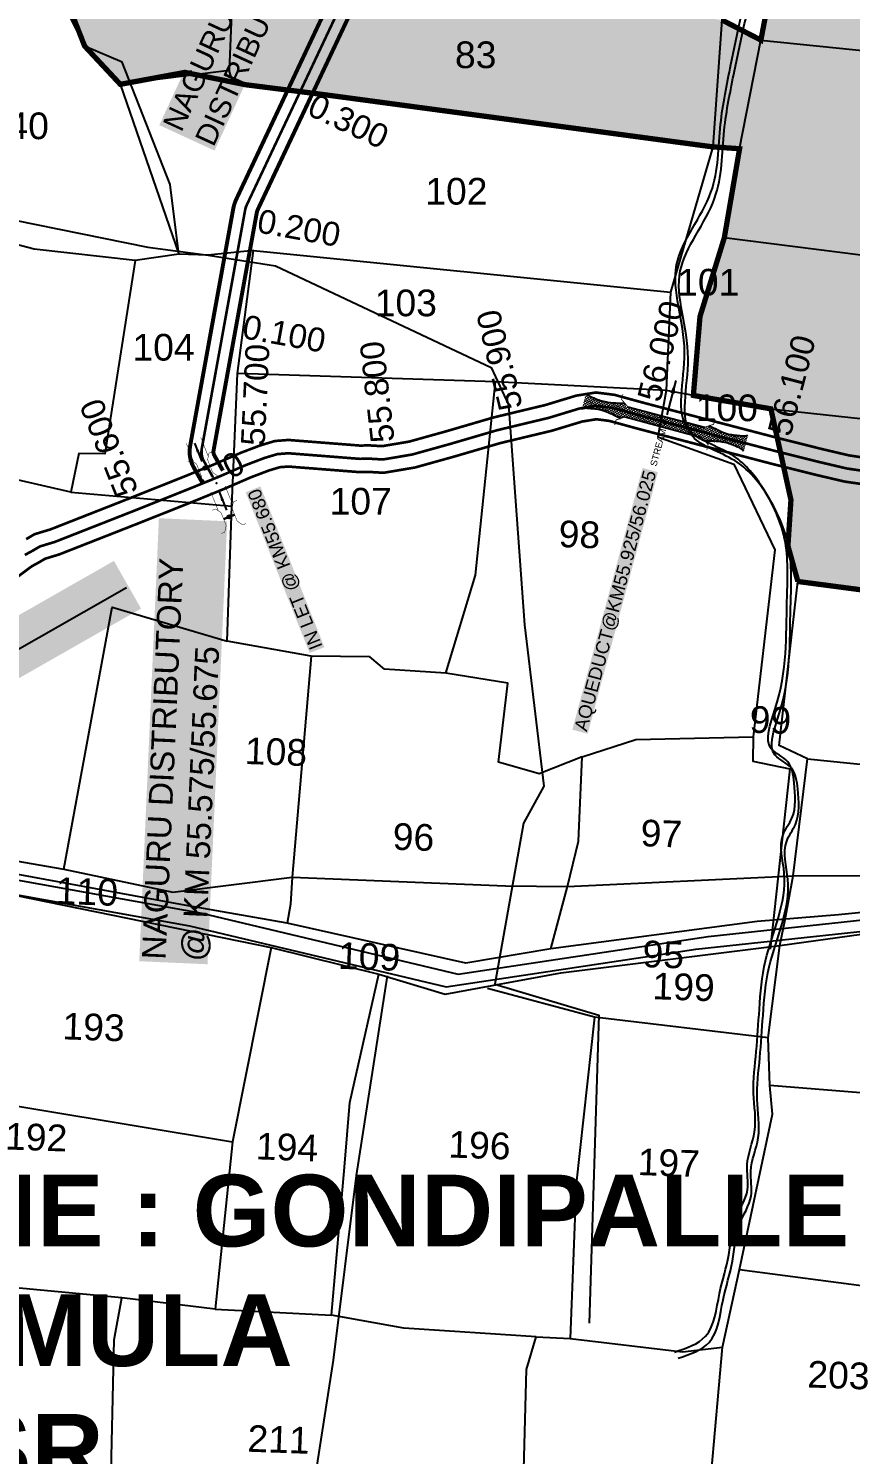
# Model space of a CAD drawing. Header units: inches. Extents: x 206739 to 240559, y 1587423 to 1599564.
# Drawn here: x 213410 to 214031, y 1589840 to 1590916 of the extents above; entities that cross this region are included whole.
import ezdxf
from ezdxf.enums import TextEntityAlignment as Align

# ---------------------------------------------------------------- set-up
doc = ezdxf.new("R2010")
doc.units = ezdxf.units.IN
doc.header["$MEASUREMENT"] = 0
doc.linetypes.add('HIDDEN2', pattern=[0.1875, 0.125, -0.0625])
for name, color, linetype in [('BLOCK', 72, 'Continuous'), ('CANAL1', 7, 'Continuous'), ('CSMark', 72, 'Continuous'), ('PLOT', 7, 'Continuous'), ('PLOT NO', 7, 'Continuous'), ('PLOTS NO', 7, 'Continuous'), ('ROADS', 1, 'Continuous'), ('STREAM', 4, 'Continuous'), ('STRUCTURE', 5, 'Continuous'), ('TEXT', 1, 'Continuous'), ('text2', 7, 'Continuous'), ('Title', 7, 'Continuous'), ('WUA-17', 3, 'Continuous')]:
    doc.layers.add(name, color=color, linetype=linetype)
doc.styles.add('FONT1', font='Arial')
doc.styles.get("Standard").update_dxf_attribs({"font": 'arial.ttf'})
doc.dimstyles.get("Standard").update_dxf_attribs({"dimtxt": 0.18, "dimasz": 0.18, "dimexe": 0.18, "dimexo": 0.0625, "dimgap": 0.09, "dimtad": 0, "dimtih": 1, "dimtoh": 1, "dimdec": 4, "dimzin": 0, "dimdsep": 46, "dimtxsty": 'Standard', "dimcen": 0.09, "dimadec": 0, "dimazin": 0, "dimtfac": 1, "dimtdec": 4, "dimtofl": 0, "dimtmove": 0, "dimatfit": 3, "dimfxl": 1, "dimtolj": 1, "dimtzin": 0, "dimarcsym": 0})

# ---------------------------------------------------------------- blocks, each defined once
blk = doc.blocks.new('CIRCLE-BOX')
for p, q in [((-0.5, 0), (0.5, 0)), ((0, 0.5), (0, -0.5))]:
    blk.add_line(p, q)
blk.add_circle((0, 0), 0.2)
blk = doc.blocks.new('OT')
at = {"layer": 'STRUCTURE', "color": 190}
for points, const_width in [([(769775.2, 1706601.8), (769775.2, 1706597.8), (769769.2, 1706593.8), (769761.8, 1706593.8), (769754.4, 1706593.8), (769748.4, 1706597.8), (769748.4, 1706601.8)], 0.5), ([(769751.4, 1706595.8), (769729.4, 1706595.8)], 0.5), ([(769761.8, 1706593.8), (769761.8, 1706581)], 2.5), ([(769751.4, 1706579), (769729.4, 1706579)], 0.5), ([(769748.4, 1706573), (769748.4, 1706577), (769754.4, 1706581), (769761.8, 1706581), (769761.8, 1706581), (769761.8, 1706581), (769769.2, 1706581), (769775.2, 1706577), (769775.2, 1706573)], 0.5)]:
    blk.add_lwpolyline(points, dxfattribs=dict(at, const_width=const_width))
at = {"layer": 'STRUCTURE', "color": 0}
blk.add_circle((769761.8, 1706587.4), 1.87, dxfattribs=at)
blk.add_leader([(769732.6, 1706587.4), (769753.8, 1706587.4)], dimstyle='Standard', override={"dimasz": 10, "dimgap": 0.09, "dimtad": 0}, dxfattribs=at)
blk = doc.blocks.new('AQUEDUCT')
at = {"layer": 'STRUCTURE'}
h = blk.add_hatch(dxfattribs=at)
h.set_pattern_fill('DASH', color=256, scale=8, angle=-90, style=0)
h.set_pattern_definition([(270, (-1706662.7411, 769762.6106), (1, -1), [1, -1])])
edge = h.paths.add_edge_path()
edge.add_spline(control_points=[(6.5, -63.1), (6.2, -62.6), (5.2, -61.2), (4.6, -58.3), (4.1, -54.4), (3.3, -48.8), (4.1, -41.4), (5.4, -35.8), (6, -33)], knot_values=[0, 0, 0, 0, 1.613557, 5.24513, 8.624976, 13.470124, 22.190216, 30.746377, 30.746377, 30.746377, 30.746377], degree=3, periodic=0)
edge.add_line((6, -33), (4, -30))
edge.add_line((4, -30), (4, 30))
edge.add_line((4, 30), (6, 33))
edge.add_spline(control_points=[(6, 33), (5.3, 35.8), (3.9, 41.3), (2.8, 48.7), (3.5, 54.4), (3.9, 58.3), (4.4, 61.2), (5.4, 62.6), (5.7, 63.1)], knot_values=[0, 0, 0, 0, 8.556161, 17.276253, 22.121402, 25.501247, 29.13282, 30.746377, 30.746377, 30.746377, 30.746377], degree=3, periodic=0)
edge.add_line((5.7, 63.1), (-6.5, 63.1))
edge.add_spline(control_points=[(-6.5, 63.1), (-6.2, 62.6), (-5.2, 61.2), (-4.6, 58.3), (-4.1, 54.4), (-3.3, 48.8), (-4.1, 41.4), (-5.4, 35.8), (-6, 33)], knot_values=[0, 0, 0, 0, 1.613557, 5.24513, 8.624976, 13.470124, 22.190216, 30.746377, 30.746377, 30.746377, 30.746377], degree=3, periodic=0)
edge.add_line((-6, 33), (-4, 30))
edge.add_line((-4, 30), (-4, -30))
edge.add_line((-4, -30), (-6, -33))
edge.add_spline(control_points=[(-6, -33), (-5.3, -35.8), (-3.9, -41.3), (-2.8, -48.7), (-3.5, -54.4), (-3.9, -58.3), (-4.4, -61.2), (-5.4, -62.6), (-5.7, -63.1)], knot_values=[0, 0, 0, 0, 8.556161, 17.276253, 22.121402, 25.501247, 29.13282, 30.746377, 30.746377, 30.746377, 30.746377], degree=3, periodic=0)
edge.add_line((-5.7, -63.1), (6.5, -63.1))
blk.add_circle((0, 0), 0.938)
at = {"layer": 'STRUCTURE', "const_width": 0.628}
for points in [[(-12, 36), (-8, 36), (-4, 30), (-4, -30), (-8, -36), (-12, -36)], [(12, 36), (8, 36), (4, 30), (4, -30), (8, -36), (12, -36)]]:
    blk.add_lwpolyline(points, dxfattribs=at)
at = {"layer": 'STRUCTURE', "color": 3}
for points in [[(-4, 30), (-4, -30)], [(-4, 30), (-4, -30)], [(4, 30), (4, -30)]]:
    blk.add_lwpolyline(points, dxfattribs=at)
at = {"layer": 'STRUCTURE'}
for points in [[(-6.5, 63.1), (-5.7, 61.7), (-4.7, 58.2), (-4.2, 54.9), (-3.6, 50.1), (-4.3, 41.4), (-6, 33)], [(5.7, 63.1), (4.8, 61.7), (3.9, 58.2), (3.5, 54.8), (3.1, 50), (4, 41.3), (6, 33)], [(-5.7, -63.1), (-4.8, -61.7), (-3.9, -58.2), (-3.5, -54.8), (-3.1, -50), (-4, -41.3), (-6, -33)], [(6.5, -63.1), (5.7, -61.7), (4.7, -58.2), (4.2, -54.9), (3.6, -50.1), (4.3, -41.4), (6, -33)]]:
    blk.add_spline(points, degree=3, dxfattribs=at)
at = {"layer": 'STRUCTURE', "color": 0}
blk.add_text('STREAM', height=5, dxfattribs=at).set_placement((-19.7, -0.1), align=Align.MIDDLE_CENTER)
for points in [[(32.5, 0.1), (5.8, 0)], [(0.4, -62), (0.1, -38.2)]]:
    blk.add_leader(points, dimstyle='Standard', override={"dimasz": 10, "dimgap": 0.09, "dimtad": 0}, dxfattribs=at)
blk = doc.blocks.new('8888')
at = {"layer": 'Title', "color": 5, "insert": (195105.1, 1605624.96), "char_height": 23, "width": 173.819, "attachment_point": 1, "rotation": 320.80385, "bg_fill": 1, "box_fill_scale": 1.1, "bg_fill_color": 7, "bg_fill_true_color": 16777215, "bg_fill_transparency": 0}
blk.add_mtext('\\pxql;{\\fArial|b1|i0|c0|p34;\\C1;PBC}', dxfattribs=at)
at = {"layer": 'Title', "color": 1}
blk.add_leader([(195232.66, 1605504.62), (195153.95, 1605568.95)], dimstyle='Standard', override={"dimtxt": 5, "dimasz": 50, "dimgap": 0.09, "dimtad": 0, "dimzin": 2}, dxfattribs=at)

msp = doc.modelspace()

# ---------------------------------------------------------------- hatches: boundary and pattern name
at = {"layer": 'PLOTS NO'}
h = msp.add_hatch(color=2, dxfattribs=at)
h.dxf.hatch_style = 1
h.paths.add_polyline_path([(213990.94803, 1590498.7482), (213983.4693, 1590525.62087), (213985.72133, 1590560.20976), (213970.58574, 1590629.01871), (213912.05547, 1590639.10427), (213917.05694, 1590698.66609), (213935.43582, 1590758.13604), (213946.945, 1590825.27036), (213926.71365, 1590826.66252), (213631.40831, 1590866.32011), (213574.0222, 1590873.54066), (213528.17539, 1590882.85287), (213479.40804, 1590873.86971), (213452.43139, 1590902.76247), (213442.43583, 1590928.27018), (213427.40392, 1590999.91435), (213467.60272, 1591039.58405), (213522.01706, 1591030.00326), (213523.2469, 1590991.50028), (213565.67015, 1590981.48105), (213635.19194, 1590970.77922), (213666.10306, 1590966.88426), (213667.36738, 1590954.02029), (213933.43753, 1590922.5099), (213963.04559, 1590907.23248), (213975.52578, 1590973.01983), (214038.97734, 1591081.22163), (214055.29278, 1591184.06124), (214071.78366, 1591233.2027), (214071.94238, 1591325.90594), (214116.7243, 1591352.87733), (214142.12058, 1591351.81641), (214141.82333, 1591385.62954), (214135.22111, 1591386.36811), (214161.0056, 1591559.67478), (214213.90431, 1591565.4973), (214202.45863, 1591375.46127), (214203.20921, 1591322.95412), (214201.05545, 1591183.48188), (214210.66182, 1591140.88253), (214222.67937, 1591043.53837), (214214.87429, 1591004.53893), (214244.3205, 1590725.3142), (214240.8749, 1590619.35206), (214240.10382, 1590599.92457), (214239.84647, 1590551.07024), (214230.51979, 1590466.8949), (214155.81729, 1590477.02485)])

# ---------------------------------------------------------------- linework, layer by layer
at = {"layer": 'CANAL1', "color": 200, "linetype": 'ByBlock', "ltscale": 40, "const_width": 3}
for points in [[(213541.15582, 1590573.58765), (213534.80793, 1590584.87278, -0.1748094164), (213532.11287, 1590600.9323), (213564.6758, 1590780.02842, -0.0653169874), (213566.97951, 1590787.21268), (213639.93187, 1590941.87168, 0.0721501865), (213640.43551, 1590943.51905), (213643.77661, 1590965.23625, -0.0715434988), (213645.76652, 1590971.77329), (213659.61135, 1591001.30892), (213703.75841, 1591137.6743, -0.0731044382), (213706.85149, 1591143.93235), (213770.50409, 1591235.98381), (213995.52683, 1591588.19331, -0.2791071887), (214017.82378, 1591599.18234), (214177.06653, 1591585.3813)], [(213556.84418, 1590582.41235), (213550.49629, 1590593.69748, -0.1748094164), (213549.82253, 1590597.71236), (213582.38546, 1590776.80848, -0.0653169874), (213583.25928, 1590779.53355), (213656.21163, 1590934.19254, 0.0721501864), (213658.2262, 1590940.78202), (213661.56731, 1590962.49922, -0.0715434988), (213662.06478, 1590964.13348), (213676.38865, 1590994.69108), (213720.88335, 1591132.13025, -0.0731044382), (213721.65662, 1591133.69477), (213785.49591, 1591226.01619), (214010.69537, 1591578.50231, -0.2791071887), (214016.2696, 1591581.24956), (214175.51235, 1591567.44853)]]:
    msp.add_lwpolyline(points, format="xyb", dxfattribs=at)
at = {"layer": 'CANAL1', "color": 1, "linetype": 'HIDDEN2', "ltscale": 5, "const_width": 2}
msp.add_lwpolyline([(213549, 1590578), (213542.65211, 1590589.28513, -0.1748094164), (213540.9677, 1590599.32233), (213573.53063, 1590778.41845, -0.0653169874), (213575.11939, 1590783.37311), (213648.07175, 1590938.03211, 0.0721501864), (213649.33085, 1590942.15053), (213652.67196, 1590963.86774, -0.0715434988), (213653.91565, 1590967.95339), (213668, 1590998), (213712.32088, 1591134.90227, -0.0731044382), (213714.25406, 1591138.81356), (213778, 1591231), (214003.1111, 1591583.34781, -0.2791071887), (214017.04669, 1591590.21595), (214176.28944, 1591576.41492)], format="xyb", dxfattribs=at)
at = {"layer": 'CANAL1', "color": 1, "ltscale": 4, "const_width": 2}
for points in [[(213408.30027, 1590530.66622), (213414.60742, 1590534.40288), (213426.59367, 1590538.01875), (213484.50616, 1590560.75032), (213527.02249, 1590577.6612), (213549.74955, 1590586.92618), (213570.56929, 1590595.91845), (213585.16687, 1590601.45904), (213596.17957, 1590604.74754), (213606.2867, 1590605.52398), (213660.53125, 1590601.284), (213666.94792, 1590601.44843), (213677.14218, 1590600.85674), (213697.54094, 1590604.3016), (213725.49974, 1590612.08258), (213761.30131, 1590622.5456), (213800.1459, 1590631.84877), (213823.63298, 1590638.9725), (213838.52604, 1590641.36004), (213852.54112, 1590639.56632), (213875.23786, 1590633.35994), (213920.08618, 1590621.57257), (213976.16095, 1590606.93073), (214007.68949, 1590599.02095), (214029.70539, 1590593.85277), (214050.9239, 1590590.74621)], [(213389.47766, 1590493.09061), (213412.68578, 1590510.30085), (213418.15773, 1590513.25978), (213422.71058, 1590515.95712), (213433.14633, 1590519.10525), (213491.85584, 1590542.14968), (213534.49351, 1590559.1088), (213557.49045, 1590568.48382), (213578.08671, 1590577.37955), (213591.58513, 1590582.50296), (213599.84843, 1590584.97046), (213606.2733, 1590585.46402), (213660.00675, 1590581.264), (213666.62408, 1590581.43357), (213678.24182, 1590580.75926), (213701.89906, 1590584.7544), (213730.98626, 1590592.84942), (213766.43869, 1590603.2104), (213805.3821, 1590612.53723), (213828.13902, 1590619.4395), (213838.84596, 1590621.15596), (213848.61488, 1590619.90568), (213870.05814, 1590614.04206), (213915.01782, 1590602.22543), (213971.20105, 1590587.55527), (214002.97051, 1590579.58505), (214025.96461, 1590574.18723), (214048.8421, 1590570.83779)]]:
    msp.add_lwpolyline(points, dxfattribs=at)
at = {"layer": 'CANAL1', "color": 1, "linetype": 'HIDDEN2', "ltscale": 50, "const_width": 2}
msp.add_lwpolyline([(213407.302, 1590518.758), (213413.229, 1590521.963), (213418.659, 1590525.18), (213429.87, 1590528.562), (213488.181, 1590551.45), (213490.09755, 1590552.21231), (213530.758, 1590568.385), (213553.62, 1590577.705), (213574.328, 1590586.649), (213588.376, 1590591.981), (213598.014, 1590594.859), (213606.28, 1590595.494), (213660.269, 1590591.274), (213666.786, 1590591.441), (213677.692, 1590590.808), (213679.00814, 1590591.03027), (213699.72, 1590594.528), (213728.243, 1590602.466), (213763.87, 1590612.878), (213802.764, 1590622.193), (213825.886, 1590629.206), (213838.686, 1590631.258), (213850.578, 1590629.736), (213872.648, 1590623.701), (213875.21821, 1590623.02548), (213917.552, 1590611.899), (213973.681, 1590597.243), (214005.33, 1590589.303), (214027.835, 1590584.02), (214049.883, 1590580.792)], dxfattribs=at)
at = {"layer": 'CSMark', "linetype": 'Continuous'}
for p in [(213613.26684, 1590864.24569), (213572.5711, 1590773.14104), (213554.68255, 1590674.75405)]:
    msp.add_point(p, dxfattribs=at)
at = {"layer": 'PLOT'}
for points in [[(213935.43582, 1590758.13604), (213946.945, 1590825.27036), (213963.04559, 1590907.23248), (213975.52578, 1590973.01983), (214038.97734, 1591081.22163), (214055.29278, 1591184.06124), (214071.78366, 1591233.2027), (214071.94238, 1591325.90594), (214116.7243, 1591352.87733), (214199.63017, 1591349.41395)], [(213926.71365, 1590826.66252), (213625.9255, 1590867.54158), (213564.61692, 1590874.63963), (213561.53515, 1590884.37602), (213479.40804, 1590873.86971), (213452.43139, 1590902.76247), (213442.43583, 1590928.27018), (213427.40392, 1590999.91435), (213359.68571, 1591065.03456), (213340.92205, 1591051.3839), (213328.15891, 1591050.23781), (213238.45415, 1591008.85646), (213176.13969, 1590977.64815), (213161.2039, 1590994.4794)], [(214000.50898, 1591060.30301), (213991.54675, 1591044.66527), (213972.06597, 1591008.89496), (213933.43753, 1590922.5099), (213926.71365, 1590826.66252), (213894.91762, 1590717.15532), (213891.51139, 1590642.9689), (213885.18694, 1590607.89716), (213942.58141, 1590587.25795), (213973.60554, 1590522.59756), (213957.20589, 1590381.45147), (213956.99692, 1590363.15916), (213984.91305, 1590357.5089), (213969.95697, 1590221.21768)], [(213565.67015, 1590981.48105), (213561.53515, 1590884.37602)], [(213963.04559, 1590907.23248), (214232.40678, 1590879.82352)], [(213479.40804, 1590873.86971), (213523.64703, 1590745.66605)], [(213781.37167, 1589725.05534), (213785.9805, 1589904.06039), (213793.4119, 1589928.70068), (213818.98126, 1589927.46736), (213903.78232, 1589917.60775), (213934.01358, 1589921.05392), (213946.78015, 1589979.74406), (213971.69803, 1590096.92613), (213969.67579, 1590118.43645), (213968.54945, 1590154.54797), (213977.28869, 1590224.01173), (213981.4637, 1590243.70683), (213987.44502, 1590276.61337), (213998.21763, 1590364.83303), (213976.84192, 1590375.02964), (213990.94803, 1590498.7482), (213983.4693, 1590525.62087), (213985.72133, 1590560.20976), (213970.58574, 1590629.01871), (213912.05547, 1590639.10427), (213891.51139, 1590642.9689), (213762.60441, 1590649.33486), (213567.96082, 1590655.74076), (213579.94143, 1590748.47074), (213545.7006, 1590744.90057), (213523.64703, 1590745.66605), (213490.5353, 1590740.86243), (213414.42933, 1590749.457), (213325.16889, 1590772.86523)], [(214244.81952, 1590718.73757), (213935.43582, 1590758.13604), (213917.05694, 1590698.66609), (213912.05547, 1590639.10427)], [(213490.5353, 1590740.86243), (213467.69169, 1590594.96949), (213448.10711, 1590595.2237), (213441.98394, 1590566.07179), (213269.9991, 1590605.66154)], [(213579.94143, 1590748.47074), (213894.91762, 1590717.15532)], [(213804.4152, 1590221.46115), (213816.96507, 1590268.53829), (213825.40673, 1590302.80282), (213828.04525, 1590366.54697), (213795.65102, 1590353.62752), (213764.86013, 1590362.35655), (213771.88274, 1590422.00894), (213725.2919, 1590429.58412), (213678.96417, 1590432.46886), (213667.78737, 1590441.79381), (213623.51306, 1590442.47943), (213560.00822, 1590453.62068), (213563.54913, 1590555.63495), (213567.96082, 1590655.74076)], [(213725.2919, 1590429.58412), (213747.67921, 1590503.62197), (213762.60441, 1590649.33486)], [(213970.58574, 1590629.01871), (214240.10382, 1590599.92457)], [(213441.98394, 1590566.07179), (213563.54913, 1590555.63495)], [(214230.51979, 1590466.8949), (213990.94803, 1590498.7482)], [(213436.68726, 1590281.7355), (213473.30599, 1590479.47862), (213560.00822, 1590453.62068)], [(213623.51306, 1590442.47943), (213609.04671, 1590275.75513), (213609.04671, 1590275.75513), (213607.80786, 1590255.30962), (213605.29497, 1590240.89444)], [(213828.04525, 1590366.54697), (213868.65898, 1590379.54833), (213957.20589, 1590381.45147)], [(213998.21763, 1590364.83303), (214223.72586, 1590342.16348)], [(214224.24582, 1590267.71065), (214021.61409, 1590247.34541), (213960.23481, 1590242.2595), (213804.4152, 1590221.46115), (213740.18062, 1590210.77721), (213605.29497, 1590240.89444), (213527.84159, 1590254.59732), (213250.20913, 1590305.63316), (213155.57638, 1590331.47079), (212963.46861, 1590354.17555)], [(213250.91731, 1590313.79887), (213436.68726, 1590281.7355), (213518.99056, 1590264.39088), (213609.04671, 1590275.75513), (213770.21713, 1590269.21604), (213816.96507, 1590268.53829), (213987.44502, 1590276.61337), (214099.54504, 1590277.00597), (214224.07733, 1590280.74258)], [(213177.37976, 1590299.88334), (213210.75214, 1590296.18756), (213363.67448, 1590269.33007), (213593.24787, 1590222.50911), (213674.51149, 1590202.44882), (213724.79104, 1590187.29499), (213812.10358, 1590203.41954), (213977.28869, 1590224.01173), (214224.00301, 1590258.19129)], [(213593.24787, 1590222.50911), (213564.2251, 1590075.89593), (213551.08285, 1589949.59116), (213480.52615, 1589958.34417), (213317.49768, 1589973.70133), (213162.25623, 1589975.6953), (213172.31832, 1590055.84308), (213197.46306, 1590140.09889), (213214.46041, 1590210.30752), (213210.75214, 1590296.18756)], [(213793.4119, 1589928.70068), (213693.42475, 1589935.48382), (213638.91565, 1589945.13457), (213648.61621, 1590056.81484), (213652.73796, 1590105.64889), (213674.51149, 1590202.44882)], [(213968.54945, 1590154.54797), (213837.39897, 1590170.06524), (213756.55664, 1590191.59027)], [(213837.39897, 1590170.06524), (213823.49005, 1590044.33456), (213818.98126, 1589927.46736)], [(214187.80431, 1590100.79084), (213969.67579, 1590118.43645)], [(213338.1639, 1590113.54888), (213564.2251, 1590075.89593)], [(213946.78015, 1589979.74406), (214140.39138, 1589954.29472)], [(213458.3543, 1589402.74156), (213458.98962, 1589495.08909), (213467.21253, 1589605.14922), (213474.63748, 1589660.85508), (213472.56388, 1589717.47356), (213471.95072, 1589805.28082), (213474.70305, 1589926.51709), (213480.52615, 1589958.34417)], [(213551.08285, 1589949.59116), (213638.91565, 1589945.13457)], [(213971.31043, 1589819.50579), (213925.64027, 1589827.44655), (213934.01358, 1589921.05392)]]:
    msp.add_lwpolyline(points, dxfattribs=at)
at = {"layer": 'ROADS'}
for points in [[(213523.64703, 1590745.66605), (213517.00006, 1590798.24844), (213480.74584, 1590890.70506), (213452.43139, 1590902.76247), (213404.87746, 1591000.15572), (213345.9292, 1591065.48656), (213377.86352, 1591180.39644), (213388.88193, 1591219.24838), (213486.2157, 1591247.16118), (213610.81907, 1591297.23482), (213732.94671, 1591325.81945), (213811.84019, 1591336.07895), (213831.79369, 1591369.56603), (213878.31602, 1591519.45337), (213777.41512, 1591525.85616), (213768.42009, 1591629.1369), (213748.92211, 1591682.33686), (213739.92156, 1591757.57941), (213751.32514, 1591932.42547), (213762.89539, 1591959.0954), (213792.24573, 1591982.24766), (213996.02812, 1591956.80441), (214105.34838, 1591938.49905)], [(213322.9636, 1590801.67037), (213348.65328, 1590781.55879), (213500.27379, 1590750.93318), (213545.7006, 1590744.90057), (213596.62725, 1590736.9725), (213759.3345, 1590660.08513), (213772.5463, 1590632.02579), (213784.59029, 1590466.08978), (213799.09558, 1590344.18675), (213783.74209, 1590316.36301), (213762.13835, 1590194.90462), (213840.5836, 1590171.50966), (213833.3206, 1589939.17918)], [(212351.71294, 1590440.79684), (212543.91489, 1590403.50303), (212645.09013, 1590388.09867), (212835.43192, 1590358.50569), (212975.45031, 1590345.05333), (213116.0522, 1590326.87174), (213173.30224, 1590317.22577), (213307.2723, 1590290.48412), (213540.89639, 1590248.41511), (213734.51276, 1590202.54087), (213923.15719, 1590230.95523), (214110.03861, 1590250.87914), (214240.82369, 1590266.95691)], [(212342.50279, 1590431.26364), (212534.70475, 1590393.96983), (212635.87999, 1590378.56547), (212826.22178, 1590348.97249), (212966.24017, 1590335.52013), (213106.84205, 1590317.33854), (213164.0921, 1590307.69257), (213298.06216, 1590280.95093), (213531.68625, 1590238.88191), (213725.30261, 1590193.00767), (213913.94705, 1590221.42203), (214100.82846, 1590241.34594), (214231.61355, 1590257.42371)], [(213680.94641, 1590201.32782), (213657.57307, 1590050.51273), (213640.03436, 1589911.23884), (213614.30485, 1589744.79923), (213606.92005, 1589729.77091), (213533.76913, 1589702.78279)]]:
    msp.add_lwpolyline(points, dxfattribs=at)
at = {"layer": 'STREAM'}
for points in [[(213897.75671, 1589917.32153), (213921.26954, 1589929.3254), (213931.7937, 1589961.43745), (213938.79662, 1589990.68039), (213944.03151, 1590018.27535), (213952.90374, 1590039.76141), (213952.70122, 1590058.57112), (213958.27439, 1590083.59034), (213957.57303, 1590112.67337), (213959.51244, 1590144.09213), (213961.90515, 1590176.05909), (213966.59677, 1590212.64693), (213980.65887, 1590278.78944), (213979.77665, 1590307.5279), (213986.3919, 1590320.17655), (213988.12668, 1590346.94608), (213983.30198, 1590362.67481), (213971.02174, 1590372.49146), (213973.68507, 1590401.99588), (213982.7156, 1590484.04486), (213981.49392, 1590528.01391), (213963.73384, 1590570.49794), (213940.52844, 1590594.63941), (213908.87534, 1590612.89693), (213905.37412, 1590671.69582), (213899.42487, 1590737.79227), (213925.3667, 1590792.48649), (213932.6403, 1590843.71054), (213940.38588, 1590888.74103), (213948.57967, 1590926.89243), (213973.9465, 1590996.72488), (213999.17809, 1591040.23394), (214023.77215, 1591090.22896), (214046.16376, 1591188.32298), (214058.90272, 1591232.26566), (214055.2871, 1591277.20693), (214060.59826, 1591318.39099), (214075.02438, 1591341.53518), (214101.57949, 1591357.65808), (214121.52315, 1591378.33927), (214127.41538, 1591407.44482), (214138.55258, 1591463.06204), (214139.79067, 1591498.73165), (214156.05998, 1591558.44465), (214160.2861, 1591570.5237), (214185.04974, 1591578.90136), (214203.92153, 1591582.04988), (214221.06958, 1591582.54142)], [(213900.48762, 1589912.62174), (213924.00045, 1589924.62561), (213934.52461, 1589956.73766), (213941.52753, 1589985.98059), (213946.76242, 1590013.57556), (213955.63466, 1590035.06162), (213955.43213, 1590053.87132), (213961.0053, 1590078.89055), (213960.30394, 1590107.97358), (213962.24335, 1590139.39233), (213964.63607, 1590171.3593), (213969.32768, 1590207.94713), (213983.38978, 1590274.08965), (213982.50756, 1590302.82811), (213989.12281, 1590315.47676), (213990.85759, 1590342.24629), (213986.03289, 1590357.97501), (213973.75265, 1590367.79167), (213976.41598, 1590397.29609), (213985.44651, 1590479.34507), (213984.22483, 1590523.31412), (213966.46475, 1590565.79815), (213943.25935, 1590589.93962), (213911.60625, 1590608.19714), (213908.10503, 1590666.99603), (213902.15578, 1590733.09248), (213928.09761, 1590787.7867), (213935.37121, 1590839.01075), (213943.11679, 1590884.04124), (213951.31058, 1590922.19263), (213976.67741, 1590992.02509), (214001.909, 1591035.53415), (214026.50306, 1591085.52917), (214048.89467, 1591183.62319), (214061.63363, 1591227.56587), (214058.01801, 1591272.50714), (214063.32917, 1591313.69119), (214077.7553, 1591336.83538), (214104.3104, 1591352.95829), (214124.25406, 1591373.63948), (214130.14629, 1591402.74503), (214141.28349, 1591458.36225), (214142.52158, 1591494.03186), (214158.79089, 1591553.74486), (214163.01701, 1591565.82391), (214187.78065, 1591574.20157), (214206.65244, 1591577.35009), (214223.80049, 1591577.84163)], [(212307.05471, 1590279.06717), (212313.85082, 1590298.34403), (212314.50077, 1590317.06904), (212323.40603, 1590330.91626), (212327.4054, 1590346.84678), (212340.54665, 1590372.40767), (212371.47856, 1590391.99461), (212399.77297, 1590412.82089), (212424.44364, 1590460.37312), (212434.52289, 1590474.94478), (212453.74612, 1590510.24226), (212489.68117, 1590552.61173), (212526.22869, 1590557.46482), (212568.37185, 1590580.10604), (212613.48015, 1590608.98336), (212662.2426, 1590623.74276), (212714.22187, 1590631.88624), (212755.97815, 1590632.34991), (212803.434, 1590642.5634), (212816.84054, 1590675.76717), (212835.44589, 1590702.42368), (212873.15848, 1590729.80993), (212913.90437, 1590756.32567), (212935.354, 1590778.53735), (212960.2061, 1590799.48314), (213004.03395, 1590804.46612), (213034.63212, 1590803.40406), (213062.32369, 1590804.97925), (213080.87705, 1590854.07368), (213086.17196, 1590885.26337), (213101.21665, 1590932.56659), (213156.3662, 1590965.85185), (213174.69339, 1590994.12236), (213274.60815, 1591037.33191), (213338.24961, 1591061.52255), (213363.30876, 1591109.43954), (213372.79986, 1591151.19646), (213377.30327, 1591181.64842), (213385.84152, 1591206.98648), (213401.8038, 1591225.56259), (213449.99806, 1591234.98527), (213537.31728, 1591264.28275), (213596.01086, 1591278.31483)]]:
    msp.add_spline(points, degree=3, dxfattribs=at)
at = {"layer": 'text2', "color": 0, "linetype": 'Continuous'}
msp.add_lwpolyline([(213549, 1590578), (213540, 1590594), (213574, 1590781), (213649, 1590940), (213653, 1590966), (213668, 1590998), (213713, 1591137), (213778, 1591231), (214008, 1591591), (214176.28944, 1591576.41492)], dxfattribs=at)
at = {"layer": 'text2', "color": 3, "linetype": 'Continuous'}
for p in [(213875.21818, 1590623.02549), (213776.95828, 1590616.01261), (213579.40693, 1590588.57674), (213972.13514, 1590597.64664)]:
    msp.add_point(p, dxfattribs=at)
at = {"layer": 'text2'}
for p in [(213875.21821, 1590623.02548), (213890.52621, 1590619.00212), (213679.00814, 1590591.03027), (213542, 1590575, 111), (213552, 1590573, 112), (213490.09755, 1590552.21231)]:
    msp.add_point(p, dxfattribs=at)
at = {"layer": 'WUA-17', "color": 17, "const_width": 4}
for points in [[(214214.87429, 1591004.53893), (214244.3205, 1590725.3142), (214240.8749, 1590619.35206), (214240.10382, 1590599.92457), (214239.84647, 1590551.07024), (214230.51979, 1590466.8949), (214230.51979, 1590466.8949), (214155.81729, 1590477.02485), (213990.94803, 1590498.7482)], [(213933.43753, 1590922.5099), (213963.04559, 1590907.23248), (213975.52578, 1590973.01983)], [(213990.94803, 1590498.7482), (213983.4693, 1590525.62087), (213985.72133, 1590560.20976), (213970.58574, 1590629.01871), (213912.05547, 1590639.10427), (213917.05694, 1590698.66609), (213935.43582, 1590758.13604), (213946.945, 1590825.27036), (213926.71365, 1590826.66252), (213631.40831, 1590866.32011), (213574.0222, 1590873.54066), (213528.17539, 1590882.85287), (213479.40804, 1590873.86971), (213452.43139, 1590902.76247), (213442.43583, 1590928.27018)]]:
    msp.add_lwpolyline(points, dxfattribs=at)

# ---------------------------------------------------------------- block references
at = {"rotation": 74.97004712771776}
msp.add_blockref('AQUEDUCT', (213890.52621, 1590619.00212), dxfattribs=at)
at = {"layer": 'BLOCK'}
for p in [(213574, 1590781, 89.836), (213540, 1590594, 90.191), (213549, 1590578, 90.247)]:
    msp.add_blockref('CIRCLE-BOX', p, dxfattribs=at)
at = {"layer": 'STRUCTURE', "color": 0, "xscale": 0.7, "yscale": 0.7, "zscale": 0.7, "rotation": 291.7257690367877}
for p in [(-1095667.32626, 1648939.27987), (-1095648.82077, 1648902.56603, 112)]:
    msp.add_blockref('OT', p, dxfattribs=at)
at = {"layer": 'text2', "xscale": 1.5, "yscale": 1.5, "zscale": 1.5, "rotation": 68.8915510345451}
msp.add_blockref('8888', (2354683.06705, 449998.84078), dxfattribs=at)

# ---------------------------------------------------------------- texts
at = {"layer": 'CSMark', "color": 1, "linetype": 'Continuous', "style": 'FONT1'}
for s, rotation, p in [('0.300', 334.74683659, (213623.21558, 1590859.55289)), ('0.200', 349.69515357, (213583.39367, 1590771.1733)), ('0.100', 349.69515357, (213572.19696, 1590691.36884)), ('0', 29.35775318, (213558.58733, 1590583.39287))]:
    msp.add_text(s, height=18, rotation=rotation, dxfattribs=at).set_placement(p, align=Align.MIDDLE_LEFT)
at = {"layer": 'CSMark', "color": 1}
for s, rotation, p in [('56.000', 76.20182341, (213878.22335, 1590635.26187)), ('55.900', 103.46848463, (213774.56046, 1590628.39466)), ('55.700', 87.20431797, (213579.34875, 1590601.16251)), ('55.800', 96.4300608, (213677.59707, 1590603.551)), ('56.100', 75.36607827, (213976.54361, 1590609.51799)), ('55.600', 111.69018674, (213484.96757, 1590563.73197))]:
    msp.add_text(s, height=18, rotation=rotation, dxfattribs=at).set_placement(p, align=Align.MIDDLE_LEFT)
at = {"layer": 'PLOT NO'}
for s, p in [('83', (213747.70594, 1590896.15383)), ('140', (213402.02968, 1590842.55628)), ('102', (213733.1234, 1590793.16704)), ('101', (213923.30702, 1590724.55818)), ('103', (213694.9592, 1590708.93398)), ('104', (213512.04815, 1590675.46993)), ('100', (213937.3884, 1590629.78906)), ('107', (213660.89685, 1590559.31021))]:
    msp.add_text(s, height=20.139367, dxfattribs=at).set_placement(p, align=Align.MIDDLE_CENTER)
for s, p in [('98', (213826.08361, 1590534.27168)), ('99', (213970.25065, 1590394.25756)), ('108', (213596.98063, 1590370.33036)), ('96', (213700.78562, 1590305.95226)), ('97', (213887.96586, 1590308.574)), ('110', (213454.21608, 1590264.7924)), ('109', (213667.31063, 1590215.77874)), ('95', (213889.36224, 1590217.33791)), ('199', (213904.72671, 1590192.86761)), ('193', (213459.24125, 1590162.58311)), ('192', (213415.91752, 1590079.47932)), ('196', (213750.59239, 1590073.41736)), ('194', (213605.31484, 1590072.03105)), ('197', (213893.52434, 1590060.19046)), ('203', (214021.63092, 1589899.91249)), ('211', (213598.94703, 1589851.41851))]:
    msp.add_text(s, height=20.139367, rotation=358.01206193, dxfattribs=at).set_placement(p, align=Align.MIDDLE_CENTER)
at = {"layer": 'STRUCTURE', "color": 5, "insert": (213510.98542, 1590843.8374), "char_height": 16, "width": 273.396588, "attachment_point": 1, "rotation": 65.28729178, "style": 'FONT1', "bg_fill": 1, "box_fill_scale": 1.1, "bg_fill_color": 7, "bg_fill_true_color": 16777215, "bg_fill_transparency": 0}
msp.add_mtext('{\\C1;NAGURU \\PDISTRIBUTORY}', dxfattribs=at)
at = {"layer": 'STRUCTURE', "color": 5, "attachment_point": 1, "bg_fill": 1, "box_fill_scale": 1.1, "bg_fill_color": 7, "bg_fill_true_color": 16777215, "bg_fill_transparency": 0}
for s, insert, char_height, width, rotation in [('AQUEDUCT@KM55.925/56.025', (213821.91882, 1590387.67317), 10, 202.4055935, 74.97004713), ('IN LET @ KM55.680', (213622.90729, 1590446.0649, 112), 10, 128.531105, 111.72576904), ('NAGURU DISTRIBUTORY @ KM 55.575/55.675', (213495.5779, 1590213.94089, 112), 18, 330.9801585, 87.45826159)]:
    msp.add_mtext(s, dxfattribs=dict(at, insert=insert, char_height=char_height, width=width, rotation=rotation))
at = {"layer": 'TEXT', "insert": (212895.43604, 1590051.15599), "char_height": 54.1399208, "width": 1191.8350277, "attachment_point": 1}
msp.add_mtext('\\pxql;{\\fArial|b1|i0|c0|p34;\\C1;VILLAGE NAME :\\C5; GONDIPALLE\\P\\C1;MANDAL : \\C5;VEMULA\\P\\C1;DISTRICT : \\C5;YSR}', dxfattribs=at)

doc.saveas('drawing.dxf')
